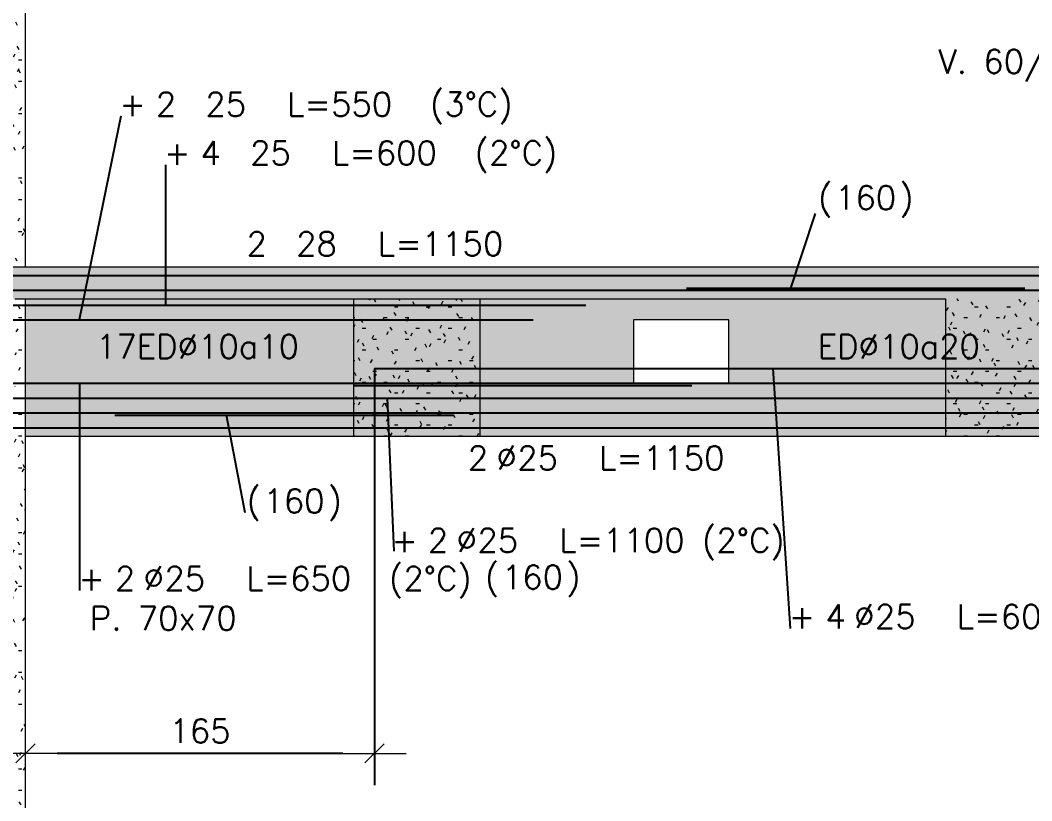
# Model space of a CAD drawing. Extents: x -3544 to 11711, y -11366 to 8565.
# Drawn here: x 1419.4 to 1897.6, y 2766.9 to 3135.9 of the extents above; entities that cross this region are included whole.
import ezdxf
from ezdxf.enums import TextEntityAlignment as Align

# ---------------------------------------------------------------- set-up
doc = ezdxf.new("R2010")
doc.units = 0
doc.header["$LTSCALE"] = 30
doc.header["$MEASUREMENT"] = 0
doc.linetypes.add('EJE2$0$RLE-PROYECCION', pattern=[0.71438, 0.47625, -0.23813])
doc.layers.get('0').update_dxf_attribs({"linetype": 'CONTINUOUS'})
doc.layers.add('EJE2$0$RLA-ACHURADO', color=30, linetype='EJE2$0$RLE-PROYECCION', lineweight=15, transparency=0.7)
for name, color, linetype, lineweight in [('EJE2$0$RLA-CONTORNO', 30, 'CONTINUOUS', 15), ('EJE2$0$RLA-COTAS', 7, 'CONTINUOUS', 9), ('EJE2$0$RLA-TEXTOS-1', 9, 'CONTINUOUS', 9)]:
    doc.layers.add(name, color=color, linetype=linetype, lineweight=lineweight)
doc.layers.add('EJE2$0$RLA-FE', color=7, linetype='CONTINUOUS')
doc.layers.add('EJE2$0$RLA-TEXTOS-FE', color=9, linetype='CONTINUOUS')
doc.styles.add('EJE2$0$RomanS', font='romans.shx', dxfattribs={"height": 11.25})
doc.dimstyles.new('EJE2$0$ING-50', dxfattribs={"dimscale": 50, "dimtxt": 0.27, "dimasz": 0.3, "dimexe": 0, "dimexo": 0, "dimgap": 0.1, "dimtad": 1, "dimdec": 1, "dimzin": 12, "dimdsep": 46, "dimtxsty": 'EJE2$0$RomanS', "dimblk": 'EJE2$0$TICK1', "dimblk1": 'EJE2$0$TICK1', "dimblk2": 'EJE2$0$TICK1', "dimcen": 0.09, "dimclrd": 2, "dimclre": 1, "dimclrt": 3, "dimadec": 0, "dimazin": 0, "dimtfac": 1, "dimtdec": 0, "dimtix": 1, "dimtmove": 2, "dimatfit": 3, "dimldrblk": 'EJE2$0$TICK1', "dimfxl": 0, "dimfxlon": 1, "dimtolj": 1, "dimtzin": 0, "dimarcsym": 0})
pattern_1 = [(0, (-1898.762, -1266.802), (20.32, 5.08), [1.676, -13.564, 1.676, -13.564, -81.28]), (0, (-1898.762, -1266.802), (20.32, 5.08), [-30.48, 1.676, -28.804, 1.676, -13.564, -35.56]), (0, (-1898.762, -1266.802), (20.32, 5.08), [-76.2, 1.676, -8.484, 1.676, -23.724]), (120, (-1891.142, -1264.262), (-14.559409, 15.057636), [1.676, -13.564, 1.676, -13.564, -81.28]), (120, (-1891.142, -1264.262), (-14.559409, 15.057636), [-30.48, 1.676, -28.804, 1.676, -13.564, -35.56]), (120, (-1891.142, -1264.262), (-14.559409, 15.057636), [-76.2, 1.676, -8.484, 1.676, -23.724]), (240, (-1888.602, -1254.102), (-5.760591, -20.137636), [1.676, -13.564, 1.676, -13.564, -81.28]), (240, (-1888.602, -1254.102), (-5.760591, -20.137636), [-30.48, 1.676, -28.804, 1.676, -13.564, -35.56]), (240, (-1888.602, -1254.102), (-5.760591, -20.137636), [-76.2, 1.676, -8.484, 1.676, -23.724])]

# ---------------------------------------------------------------- blocks, each defined once
blk = doc.blocks.new('*U250')
at = {"layer": 'EJE2$0$RLA-FE'}
blk.add_line((0, 0), (1068.21, 0), dxfattribs=at)
at = {"layer": 'EJE2$0$RLA-FE', "color": 3, "style": 'EJE2$0$RomanS', "flags": 8}
for tag, p in [('F=', (577.25, 9.32)), ('NUM', (591.66, 9.32))]:
    blk.add_attdef(tag, text='', height=11.25, dxfattribs=at).set_placement(p, align=Align.RIGHT)
at = {"layer": 'EJE2$0$RLA-FE', "color": 3, "style": 'EJE2$0$RomanS'}
for tag, p, flags in [('PHI', (595.56, 9.54), 14), ('DIAM', (605.41, 9.32), 12), ('MINUS', (627.43, 9.32), 13), ('MARK', (640.82, 9.32), 13), ('TEXTO_FE1', (644.12, 9.32), 8), ('TEXTO_FE2', (711.65, 9.34), 8), ('TIPO', (573.8, -75.78), 13), ('NVECES', (559.93, -94.72), 13), ('NUMFE', (563.86, -114.48), 13), ('CAPA', (572.06, -133.6), 13), ('DESPLAZA', (278.34, -151.59), 13), ('ESPACIO', (284.39, -169.95), 13), ('CANT', (298.23, -188.75), 13)]:
    blk.add_attdef(tag, p, '', height=11.25, dxfattribs=dict(at, flags=flags))
blk = doc.blocks.new('*U249')
at = {"layer": 'EJE2$0$RLA-FE'}
for p, q in [((0, 0), (1068.21, 0)), ((1068.21, 0), (1118.21, 0)), ((1118.21, 0), (1150, 0)), ((1150, 0), (1150, 0))]:
    blk.add_line(p, q, dxfattribs=at)
at = {"layer": 'EJE2$0$RLA-FE', "color": 3, "style": 'EJE2$0$RomanS', "flags": 8}
for tag, p in [('F=', (417.12, 36.32)), ('NUM', (431.53, 36.32))]:
    blk.add_attdef(tag, text='', height=11.25, dxfattribs=at).set_placement(p, align=Align.RIGHT)
at = {"layer": 'EJE2$0$RLA-FE', "color": 3, "style": 'EJE2$0$RomanS'}
for tag, p, flags in [('PHI', (435.43, 36.54), 14), ('DIAM', (445.28, 36.32), 12), ('MINUS', (467.3, 36.32), 13), ('MARK', (480.7, 36.32), 13), ('TEXTO_FE1', (484, 36.32), 8), ('TEXTO_FE2', (551.52, 36.34), 8), ('TIPO', (573.8, -75.78), 13), ('NVECES', (559.93, -94.72), 13), ('NUMFE', (563.86, -114.48), 13), ('CAPA', (572.06, -133.6), 13), ('DESPLAZA', (278.34, -151.59), 13), ('ESPACIO', (284.39, -169.95), 13), ('CANT', (298.23, -188.75), 13)]:
    blk.add_attdef(tag, p, '', height=11.25, dxfattribs=dict(at, flags=flags))
blk = doc.blocks.new('*U245')
at = {"layer": 'EJE2$0$RLA-FE'}
for q in [(0, 0), (1118.21, 0)]:
    blk.add_line((0, 0), q, dxfattribs=at)
at = {"layer": 'EJE2$0$RLA-FE', "color": 3, "style": 'EJE2$0$RomanS', "flags": 8}
for tag, p in [('F=', (440.58, 36.32)), ('NUM', (454.99, 36.32))]:
    blk.add_attdef(tag, text='', height=11.25, dxfattribs=at).set_placement(p, align=Align.RIGHT)
at = {"layer": 'EJE2$0$RLA-FE', "color": 3, "style": 'EJE2$0$RomanS'}
for tag, p, flags in [('PHI', (458.88, 36.54), 14), ('DIAM', (468.74, 36.32), 12), ('MINUS', (490.76, 36.32), 13), ('MARK', (504.15, 36.32), 13), ('TEXTO_FE1', (507.45, 36.32), 8), ('TEXTO_FE2', (574.97, 36.34), 8), ('TIPO', (598.8, -75.78), 13), ('NVECES', (584.93, -94.72), 13), ('NUMFE', (588.86, -114.48), 13), ('CAPA', (597.06, -133.6), 13), ('DESPLAZA', (278.34, -151.59), 13), ('ESPACIO', (284.39, -169.95), 13), ('CANT', (298.23, -188.75), 13)]:
    blk.add_attdef(tag, p, '', height=11.25, dxfattribs=dict(at, flags=flags))
blk = doc.blocks.new('*U106')
at = {"layer": 'EJE2$0$RLA-FE', "color": 6}
blk.add_line((0, 1), (160, 1), dxfattribs=at)
at = {"layer": 'EJE2$0$RLA-FE', "color": 3, "style": 'EJE2$0$RomanS', "flags": 8}
for tag, p in [('(', (65.66, 38.14)), ('EMP', (84.68, 38.14)), (')', (103.99, 38.14))]:
    blk.add_attdef(tag, text='', height=11.25, dxfattribs=at).set_placement(p, align=Align.CENTER)
blk = doc.blocks.new('*U251')
at = {"layer": 'EJE2$0$RLA-FE'}
for p, q in [((0, 0), (518.21, 0)), ((518.21, 0), (568.21, 0)), ((568.21, 0), (600, 0)), ((600, 0), (600, 0))]:
    blk.add_line(p, q, dxfattribs=at)
at = {"layer": 'EJE2$0$RLA-FE', "color": 3, "style": 'EJE2$0$RomanS', "flags": 8}
for tag, p in [('F=', (413.01, 66.32)), ('NUM', (427.42, 66.32))]:
    blk.add_attdef(tag, text='', height=11.25, dxfattribs=at).set_placement(p, align=Align.RIGHT)
at = {"layer": 'EJE2$0$RLA-FE', "color": 3, "style": 'EJE2$0$RomanS'}
for tag, p, flags in [('PHI', (431.31, 66.54), 14), ('DIAM', (441.17, 66.32), 12), ('MINUS', (463.19, 66.32), 13), ('MARK', (476.58, 66.32), 13), ('TEXTO_FE1', (479.88, 66.32), 8), ('TEXTO_FE2', (547.4, 66.34), 8), ('TIPO', (298.8, -75.78), 13), ('NVECES', (284.93, -94.72), 13), ('NUMFE', (288.86, -114.48), 13), ('CAPA', (297.06, -133.6), 13), ('DESPLAZA', (278.34, -151.59), 13), ('ESPACIO', (284.39, -169.95), 13), ('CANT', (298.23, -188.75), 13)]:
    blk.add_attdef(tag, p, '', height=11.25, dxfattribs=dict(at, flags=flags))
blk = doc.blocks.new('*U252')
at = {"layer": 'EJE2$0$RLA-FE'}
for p, q in [((0, 0), (468.21, 0)), ((468.21, 0), (518.21, 0)), ((518.21, 0), (550, 0)), ((550, 0), (550, 0))]:
    blk.add_line(p, q, dxfattribs=at)
at = {"layer": 'EJE2$0$RLA-FE', "color": 3, "style": 'EJE2$0$RomanS', "flags": 8}
for tag, p in [('F=', (366.86, 96.32)), ('NUM', (381.27, 96.32))]:
    blk.add_attdef(tag, text='', height=11.25, dxfattribs=at).set_placement(p, align=Align.RIGHT)
at = {"layer": 'EJE2$0$RLA-FE', "color": 3, "style": 'EJE2$0$RomanS'}
for tag, p, flags in [('PHI', (385.16, 96.54), 14), ('DIAM', (395.02, 96.32), 12), ('MINUS', (417.04, 96.32), 13), ('MARK', (430.43, 96.32), 13), ('TEXTO_FE1', (433.73, 96.32), 8), ('TEXTO_FE2', (501.25, 96.34), 8), ('TIPO', (273.8, -75.78), 13), ('NVECES', (259.93, -94.72), 13), ('NUMFE', (263.86, -114.48), 13), ('CAPA', (272.06, -133.6), 13), ('DESPLAZA', (278.34, -151.59), 13), ('ESPACIO', (284.39, -169.95), 13), ('CANT', (298.23, -188.75), 13)]:
    blk.add_attdef(tag, p, '', height=11.25, dxfattribs=dict(at, flags=flags))
blk = doc.blocks.new('*U64')
at = {"layer": 'EJE2$0$RLA-FE'}
for p, q in [((0, 0), (918.21, 0)), ((918.21, 0), (968.21, 0)), ((968.21, 0), (1000, 0)), ((1000, 0), (1000, 0))]:
    blk.add_line(p, q, dxfattribs=at)
at = {"layer": 'EJE2$0$RLA-FE', "color": 3, "style": 'EJE2$0$RomanS', "flags": 8}
for tag, p in [('F=', (408.44, -47.89)), ('NUM', (422.85, -47.89))]:
    blk.add_attdef(tag, text='', height=11.25, dxfattribs=at).set_placement(p, align=Align.RIGHT)
at = {"layer": 'EJE2$0$RLA-FE', "color": 3, "style": 'EJE2$0$RomanS'}
for tag, p, flags in [('PHI', (426.74, -47.68), 12), ('DIAM', (436.6, -47.89), 12), ('MINUS', (458.62, -47.89), 13), ('MARK', (472.01, -47.89), 13), ('TEXTO_FE1', (475.31, -47.89), 8), ('TEXTO_FE2', (542.83, -47.88), 8), ('TIPO', (498.8, -57.92), 13), ('NVECES', (484.93, -76.86), 13), ('NUMFE', (488.86, -96.62), 13), ('CAPA', (497.06, -115.74), 13), ('DESPLAZA', (277.18, -134.17), 13), ('ESPACIO', (283.22, -152.53), 13), ('CANT', (297.06, -171.33), 13)]:
    blk.add_attdef(tag, p, '', height=11.25, dxfattribs=dict(at, flags=flags))
blk = doc.blocks.new('*U60')
at = {"layer": 'EJE2$0$RLA-FE'}
for q in [(0, 0), (1068.21, 0)]:
    blk.add_line((0, 0), q, dxfattribs=at)
at = {"layer": 'EJE2$0$RLA-FE', "color": 3, "style": 'EJE2$0$RomanS', "flags": 8}
for tag, p in [('F=', (483.44, -47.89)), ('NUM', (497.85, -47.89))]:
    blk.add_attdef(tag, text='', height=11.25, dxfattribs=at).set_placement(p, align=Align.RIGHT)
at = {"layer": 'EJE2$0$RLA-FE', "color": 3, "style": 'EJE2$0$RomanS'}
for tag, p, flags in [('PHI', (501.74, -47.68), 12), ('DIAM', (511.6, -47.89), 12), ('MINUS', (533.62, -47.89), 13), ('MARK', (547.01, -47.89), 13), ('TEXTO_FE1', (550.31, -47.89), 8), ('TEXTO_FE2', (617.83, -47.88), 8), ('TIPO', (573.8, -57.92), 13), ('NVECES', (559.93, -76.86), 13), ('NUMFE', (563.86, -96.62), 13), ('CAPA', (572.06, -115.74), 13), ('DESPLAZA', (277.18, -134.17), 13), ('ESPACIO', (283.22, -152.53), 13), ('CANT', (297.06, -171.33), 13)]:
    blk.add_attdef(tag, p, '', height=11.25, dxfattribs=dict(at, flags=flags))
blk = doc.blocks.new('*U256')
at = {"layer": 'EJE2$0$RLA-FE'}
blk.add_line((0, 0), (1068.21, 0), dxfattribs=at)
at = {"layer": 'EJE2$0$RLA-FE', "color": 3, "style": 'EJE2$0$RomanS', "flags": 8}
for tag, p in [('F=', (551.84, -19.89)), ('NUM', (566.24, -19.89))]:
    blk.add_attdef(tag, text='', height=11.25, dxfattribs=at).set_placement(p, align=Align.RIGHT)
at = {"layer": 'EJE2$0$RLA-FE', "color": 3, "style": 'EJE2$0$RomanS'}
for tag, p, flags in [('PHI', (570.14, -19.68), 12), ('DIAM', (580, -19.89), 12), ('MINUS', (602.01, -19.89), 13), ('MARK', (615.41, -19.89), 13), ('TEXTO_FE1', (618.71, -19.89), 8), ('TEXTO_FE2', (686.23, -19.88), 8), ('TIPO', (573.8, -57.92), 13), ('NVECES', (559.93, -76.86), 13), ('NUMFE', (563.86, -96.62), 13), ('CAPA', (572.06, -115.74), 13), ('DESPLAZA', (277.18, -134.17), 13), ('ESPACIO', (283.22, -152.53), 13), ('CANT', (297.06, -171.33), 13)]:
    blk.add_attdef(tag, p, '', height=11.25, dxfattribs=dict(at, flags=flags))
blk = doc.blocks.new('*U255')
at = {"layer": 'EJE2$0$RLA-FE'}
blk.add_line((0, 0), (1118.21, 0), dxfattribs=at)
at = {"layer": 'EJE2$0$RLA-FE', "color": 3, "style": 'EJE2$0$RomanS'}
for tag, p, flags in [('TIPO', (598.8, -57.92), 13), ('PHI', (538.8, -72.68), 12), ('DIAM', (548.65, -72.89), 12), ('MINUS', (570.67, -72.89), 13), ('MARK', (584.06, -72.89), 13), ('TEXTO_FE1', (587.36, -72.89), 8), ('TEXTO_FE2', (654.89, -72.88), 8), ('NVECES', (584.93, -76.86), 13), ('NUMFE', (588.86, -96.62), 13), ('CAPA', (597.06, -115.74), 13), ('DESPLAZA', (277.18, -134.17), 13), ('ESPACIO', (283.22, -152.53), 13), ('CANT', (297.06, -171.33), 13)]:
    blk.add_attdef(tag, p, '', height=11.25, dxfattribs=dict(at, flags=flags))
at = {"layer": 'EJE2$0$RLA-FE', "color": 3, "style": 'EJE2$0$RomanS', "flags": 8}
for tag, p in [('F=', (520.49, -72.89)), ('NUM', (534.9, -72.89))]:
    blk.add_attdef(tag, text='', height=11.25, dxfattribs=at).set_placement(p, align=Align.RIGHT)
blk = doc.blocks.new('*U257')
at = {"layer": 'EJE2$0$RLA-FE'}
for q in [(0, 0), (1118.21, 0)]:
    blk.add_line((0, 0), q, dxfattribs=at)
at = {"layer": 'EJE2$0$RLA-FE', "color": 3, "style": 'EJE2$0$RomanS'}
for tag, p, flags in [('TIPO', (598.8, -57.92), 13), ('NVECES', (584.93, -76.86), 13), ('NUMFE', (588.86, -96.62), 13), ('PHI', (489.9, -97.68), 12), ('DIAM', (499.75, -97.89), 12), ('MINUS', (521.77, -97.89), 13), ('MARK', (535.17, -97.89), 13), ('TEXTO_FE1', (538.47, -97.89), 8), ('TEXTO_FE2', (605.99, -97.88), 8), ('CAPA', (597.06, -115.74), 13), ('DESPLAZA', (277.18, -134.17), 13), ('ESPACIO', (283.22, -152.53), 13), ('CANT', (297.06, -171.33), 13)]:
    blk.add_attdef(tag, p, '', height=11.25, dxfattribs=dict(at, flags=flags))
at = {"layer": 'EJE2$0$RLA-FE', "color": 3, "style": 'EJE2$0$RomanS', "flags": 8}
for tag, p in [('F=', (471.59, -97.89)), ('NUM', (486, -97.89))]:
    blk.add_attdef(tag, text='', height=11.25, dxfattribs=at).set_placement(p, align=Align.RIGHT)
blk = doc.blocks.new('*U75')
at = {"layer": 'EJE2$0$RLA-FE', "color": 6}
blk.add_line((0, -1), (160, -1), dxfattribs=at)
at = {"layer": 'EJE2$0$RLA-FE', "color": 3, "style": 'EJE2$0$RomanS', "flags": 8}
for tag, p in [('(', (65.66, -97.26)), ('EMP', (84.68, -97.26)), (')', (103.99, -97.26))]:
    blk.add_attdef(tag, text='', height=11.25, dxfattribs=at).set_placement(p, align=Align.CENTER)
blk = doc.blocks.new('*U79')
at = {"layer": 'EJE2$0$RLA-FE'}
for q in [(0, 0), (518.21, 0)]:
    blk.add_line((0, 0), q, dxfattribs=at)
at = {"layer": 'EJE2$0$RLA-FE', "color": 3, "style": 'EJE2$0$RomanS'}
for tag, p, flags in [('TIPO', (298.8, -57.92), 13), ('NVECES', (284.93, -76.86), 13), ('NUMFE', (288.86, -96.62), 13), ('CAPA', (297.06, -115.74), 13), ('PHI', (226.74, -122.68), 12), ('DIAM', (236.6, -122.89), 12), ('MINUS', (258.62, -122.89), 13), ('MARK', (272.01, -122.89), 13), ('TEXTO_FE1', (275.31, -122.89), 8), ('TEXTO_FE2', (342.83, -122.88), 8), ('DESPLAZA', (277.18, -134.17), 13), ('ESPACIO', (283.22, -152.53), 13), ('CANT', (297.06, -171.33), 13)]:
    blk.add_attdef(tag, p, '', height=11.25, dxfattribs=dict(at, flags=flags))
at = {"layer": 'EJE2$0$RLA-FE', "color": 3, "style": 'EJE2$0$RomanS', "flags": 8}
for tag, p in [('F=', (208.44, -122.89)), ('NUM', (222.85, -122.89))]:
    blk.add_attdef(tag, text='', height=11.25, dxfattribs=at).set_placement(p, align=Align.RIGHT)
blk = doc.blocks.new('EJE2$0$TICK1')
for points in [[(-1, 0), (1, 0)], [(-0.3, -0.3), (0.3, 0.3)]]:
    blk.add_lwpolyline(points)
blk = doc.blocks.new('*D135')
at = {"layer": 'EJE2$0$RLA-COTAS', "color": 2, "lineweight": -2, "transparency": 16777216}
blk.add_line((-1209.52, 557), (-1344.52, 557), dxfattribs=at)
at = {"layer": 'EJE2$0$RLA-COTAS', "color": 2, "lineweight": -2, "transparency": 16777216, "xscale": 15, "yscale": 15, "zscale": 15, "rotation": 180}
blk.add_blockref('EJE2$0$TICK1', (-1359.52, 557), dxfattribs=at)
at = {"layer": 'EJE2$0$RLA-COTAS', "color": 2, "lineweight": -2, "transparency": 16777216, "xscale": 15, "yscale": 15, "zscale": 15}
blk.add_blockref('EJE2$0$TICK1', (-1194.52, 557), dxfattribs=at)
at = {"layer": 'EJE2$0$RLA-COTAS', "color": 3, "transparency": 16777216, "insert": (-1277.02, 567.62), "char_height": 11.25, "attachment_point": 5, "style": 'EJE2$0$RomanS'}
blk.add_mtext('\\A1;165', dxfattribs=at)
blk = doc.blocks.new('*U62')
at = {"layer": 'EJE2$0$RLA-FE', "color": 6}
blk.add_line((0, -1), (160, -1), dxfattribs=at)
at = {"layer": 'EJE2$0$RLA-FE', "color": 3, "style": 'EJE2$0$RomanS', "flags": 8}
for tag, p in [('(', (65.66, -47.26)), ('EMP', (84.68, -47.26)), (')', (103.99, -47.26))]:
    blk.add_attdef(tag, text='', height=11.25, dxfattribs=at).set_placement(p, align=Align.CENTER)
blk = doc.blocks.new('*U254')
at = {"layer": 'EJE2$0$RLA-FE'}
for p, q in [((0, 0), (568.21, 0)), ((568.21, 0), (618.21, 0)), ((618.21, 0), (650, 0)), ((650, 0), (650, 0))]:
    blk.add_line(p, q, dxfattribs=at)
at = {"layer": 'EJE2$0$RLA-FE', "color": 3, "style": 'EJE2$0$RomanS'}
for tag, p, flags in [('TIPO', (323.8, -57.92), 13), ('NVECES', (309.93, -76.86), 13), ('NUMFE', (313.86, -96.62), 13), ('PHI', (390.82, -97.68), 12), ('DIAM', (400.67, -97.89), 12), ('MINUS', (422.69, -97.89), 13), ('MARK', (436.08, -97.89), 13), ('TEXTO_FE1', (439.38, -97.89), 8), ('TEXTO_FE2', (506.91, -97.88), 8), ('CAPA', (322.06, -115.74), 13), ('DESPLAZA', (277.18, -134.17), 13), ('ESPACIO', (283.22, -152.53), 13), ('CANT', (297.06, -171.33), 13)]:
    blk.add_attdef(tag, p, '', height=11.25, dxfattribs=dict(at, flags=flags))
at = {"layer": 'EJE2$0$RLA-FE', "color": 3, "style": 'EJE2$0$RomanS', "flags": 8}
for tag, p in [('F=', (372.51, -97.89)), ('NUM', (386.92, -97.89))]:
    blk.add_attdef(tag, text='', height=11.25, dxfattribs=at).set_placement(p, align=Align.RIGHT)
blk = doc.blocks.new('EJE2')
at = {"layer": 'EJE2$0$RLA-ACHURADO'}
h = blk.add_hatch(dxfattribs=at)
h.set_pattern_fill('FP_1', color=256, style=0, pattern_type=2)
h.set_pattern_definition(pattern_1)
h.paths.add_polyline_path([(-1424.52, 787), (-1359.52, 787), (-1359.52, 1173), (-1364.52, 1173), (-1364.52, 1108), (-1424.52, 1108), (-1424.52, 1173), (-1429.52, 1173), (-1429.52, 787)], flags=0)
h = blk.add_hatch(dxfattribs=at)
h.set_pattern_fill('FP_1', color=256, style=0, pattern_type=2)
h.set_pattern_definition(pattern_1)
h.paths.add_polyline_path([(-30.16, 772), (2135.48, 772), (2135.48, 787), (-1734.52, 787), (-1734.52, 772), (-726.61, 772)], flags=0)
h.paths.add_polyline_path([(-2429.52, 772), (-2054.52, 772), (-2054.52, 787), (-2429.52, 787)], flags=0)
h = blk.add_hatch(dxfattribs=at)
h.set_pattern_fill('FP_1', color=256, style=0, pattern_type=2)
h.set_pattern_definition(pattern_1)
h.paths.add_polyline_path([(-1423.06, 391), (-1359.52, 391), (-1359.52, 772), (-1364.52, 772), (-1364.52, 707), (-1424.52, 707), (-1424.52, 772), (-1429.52, 772), (-1429.52, 391), (-1424.52, 391)], flags=0)
h = blk.add_hatch(dxfattribs=at)
h.set_pattern_fill('FP_1', color=256, style=0, pattern_type=2)
h.set_pattern_definition([(0, (-898.762, -1675.1674), (20.32, 5.08), [1.676, -13.564, 1.676, -13.564, -81.28]), (0, (-898.762, -1675.1674), (20.32, 5.08), [-30.48, 1.676, -28.804, 1.676, -13.564, -35.56]), (0, (-898.762, -1675.1674), (20.32, 5.08), [-76.2, 1.676, -8.484, 1.676, -23.724]), (120, (-891.142, -1672.6274), (-14.559409, 15.057636), [1.676, -13.564, 1.676, -13.564, -81.28]), (120, (-891.142, -1672.6274), (-14.559409, 15.057636), [-30.48, 1.676, -28.804, 1.676, -13.564, -35.56]), (120, (-891.142, -1672.6274), (-14.559409, 15.057636), [-76.2, 1.676, -8.484, 1.676, -23.724]), (240, (-888.602, -1662.4674), (-5.760591, -20.137636), [1.676, -13.564, 1.676, -13.564, -81.28]), (240, (-888.602, -1662.4674), (-5.760591, -20.137636), [-30.48, 1.676, -28.804, 1.676, -13.564, -35.56]), (240, (-888.602, -1662.4674), (-5.760591, -20.137636), [-76.2, 1.676, -8.484, 1.676, -23.724])])
h.paths.add_polyline_path([(-762.02, 762), (-717.02, 762), (-717.02, 732), (-762.02, 732)])
h.paths.add_polyline_path([(-429.52, 707), (-429.52, 772), (-1359.52, 772), (-1359.52, 707)])
h.paths.add_polyline_path([(-1027.02, 762), (-1027.02, 732), (-1072.02, 732), (-1072.02, 762)])
h = blk.add_hatch(dxfattribs=at)
h.set_pattern_fill('FP_1', color=256, style=0, pattern_type=2)
h.set_pattern_definition(pattern_1)
h.paths.add_polyline_path([(-1144.51, 707), (-1144.51, 772), (-1204.51, 772), (-1204.51, 707)], flags=0)
h = blk.add_hatch(dxfattribs=at)
h.set_pattern_fill('FP_1', color=256, style=0, pattern_type=2)
h.set_pattern_definition(pattern_1)
h.paths.add_polyline_path([(-864.52, 707), (-864.52, 772), (-924.52, 772), (-924.52, 707)], flags=0)
at = {"layer": 'EJE2$0$RLA-CONTORNO'}
for p, q in [((-1359.52, 787), (-1359.52, 1173)), ((2720.48, 787), (-1734.52, 787)), ((-1364.52, 772), (-1204.51, 772)), ((-1359.52, 391), (-1359.52, 772)), ((-1204.51, 772), (-1204.51, 707)), ((-1204.51, 772), (-1144.52, 772)), ((-1144.51, 772), (-924.52, 772)), ((-1144.51, 707), (-1144.51, 772)), ((-924.52, 772), (-924.52, 707)), ((-1359.52, 707), (-1204.51, 707)), ((-1204.51, 707), (-1144.51, 707)), ((-1144.51, 707), (-924.52, 707)), ((-924.52, 707), (-864.52, 707))]:
    blk.add_line(p, q, dxfattribs=at)
blk.add_lwpolyline([(-1072.02, 732), (-1027.02, 732), (-1027.02, 762), (-1072.02, 762)], close=True, dxfattribs=at)
at = {"layer": 'EJE2$0$RLA-FE', "color": 2}
for p, q in [((-1314.45, 858.32), (-1334.17, 762)), ((-1293.3, 835.32), (-1293.3, 769)), ((-986.14, 812.27), (-998.2, 776)), ((-997.86, 616.11), (-1006.05, 739)), ((-1333.79, 634.11), (-1333.79, 732)), ((-1185.28, 652.68), (-1188.38, 725)), ((-1255.63, 670.74), (-1264.53, 717))]:
    blk.add_line(p, q, dxfattribs=at)
at = {"layer": 'EJE2$0$RLA-FE', "color": 1}
blk.add_line((-1194.52, 739), (-1194.52, 542), dxfattribs=at)
at = {"layer": 'EJE2$0$RLA-FE'}
ref = blk.add_blockref('*U252', (-1669.52, 762), dxfattribs=at)
ref.add_attrib('DIAM', '25', (-1274.5, 858.32), dxfattribs={"color": 3, "height": 11.25, "style": 'EJE2$0$RomanS'})
ref.add_attrib('NUM', '2', dxfattribs={"color": 3, "height": 11.25, "style": 'EJE2$0$RomanS'}).set_placement((-1288.25, 858.32), align=Align.RIGHT)
ref.add_attrib('TEXTO_FE1', 'L=550', (-1235.79, 858.32), dxfattribs={"color": 3, "height": 11.25, "style": 'EJE2$0$RomanS'})
ref.add_attrib('TEXTO_FE2', '(3°C)', (-1168.27, 858.34), dxfattribs={"color": 3, "height": 11.25, "style": 'EJE2$0$RomanS'})
ref.add_attrib('F=', '+', dxfattribs={"color": 3, "height": 11.25, "style": 'EJE2$0$RomanS'}).set_placement((-1302.66, 858.32), align=Align.RIGHT)
ref = blk.add_blockref('*U251', (-1694.52, 769), dxfattribs=at)
ref.add_attrib('DIAM', '25', (-1253.35, 835.32), dxfattribs={"color": 3, "height": 11.25, "style": 'EJE2$0$RomanS'})
ref.add_attrib('NUM', '4', dxfattribs={"color": 3, "height": 11.25, "style": 'EJE2$0$RomanS'}).set_placement((-1267.1, 835.32), align=Align.RIGHT)
ref.add_attrib('TEXTO_FE1', 'L=600', (-1214.64, 835.32), dxfattribs={"color": 3, "height": 11.25, "style": 'EJE2$0$RomanS'})
ref.add_attrib('TEXTO_FE2', '(2°C)', (-1147.12, 835.34), dxfattribs={"color": 3, "height": 11.25, "style": 'EJE2$0$RomanS'})
ref.add_attrib('F=', '+', dxfattribs={"color": 3, "height": 11.25, "style": 'EJE2$0$RomanS'}).set_placement((-1281.51, 835.32), align=Align.RIGHT)
ref = blk.add_blockref('*U106', (-1047.02, 776), dxfattribs=at)
ref.add_attrib('EMP', '160', dxfattribs={"color": 3, "height": 11.25, "style": 'EJE2$0$RomanS'}).set_placement((-962.34, 814.14), align=Align.CENTER)
ref.add_attrib('(', '(', dxfattribs={"color": 3, "height": 11.25, "style": 'EJE2$0$RomanS'}).set_placement((-981.36, 814.14), align=Align.CENTER)
ref.add_attrib(')', ')', dxfattribs={"color": 3, "height": 11.25, "style": 'EJE2$0$RomanS'}).set_placement((-943.02, 814.14), align=Align.CENTER)
for name, p in [('*U249', (-2037.02, 776)), ('*U245', (-1047.02, 776)), ('*U257', (-1204.52, 732)), ('*U64', (-2157.02, 718)), ('*U60', (-1317.02, 718))]:
    blk.add_blockref(name, p, dxfattribs=at)
ref = blk.add_blockref('*U250', (-1837.02, 783), dxfattribs=at)
ref.add_attrib('DIAM', '28', (-1231.61, 792.32), dxfattribs={"color": 3, "height": 11.25, "style": 'EJE2$0$RomanS'})
ref.add_attrib('NUM', '2', dxfattribs={"color": 3, "height": 11.25, "style": 'EJE2$0$RomanS'}).set_placement((-1245.36, 792.32), align=Align.RIGHT)
ref.add_attrib('TEXTO_FE1', 'L=1150', (-1192.9, 792.32), dxfattribs={"color": 3, "height": 11.25, "style": 'EJE2$0$RomanS'})
ref = blk.add_blockref('*U79', (-1194.52, 739), dxfattribs=at)
ref.add_attrib('DIAM', '25', (-957.92, 616.11), dxfattribs={"color": 3, "height": 11.25, "style": 'EJE2$0$RomanS'})
ref.add_attrib('NUM', '4', dxfattribs={"color": 3, "height": 11.25, "style": 'EJE2$0$RomanS'}).set_placement((-971.67, 616.11), align=Align.RIGHT)
ref.add_attrib('TEXTO_FE1', 'L=600', (-919.21, 616.11), dxfattribs={"color": 3, "height": 11.25, "style": 'EJE2$0$RomanS'})
ref.add_attrib('PHI', '%%C', (-967.77, 616.32), dxfattribs={"color": 3, "height": 11.25, "style": 'EJE2$0$RomanS'})
ref.add_attrib('F=', '+', dxfattribs={"color": 3, "height": 11.25, "style": 'EJE2$0$RomanS'}).set_placement((-986.08, 616.11), align=Align.RIGHT)
ref = blk.add_blockref('*U254', (-1694.52, 732), dxfattribs=at)
ref.add_attrib('DIAM', '25', (-1293.85, 634.11), dxfattribs={"color": 3, "height": 11.25, "style": 'EJE2$0$RomanS'})
ref.add_attrib('NUM', '2', dxfattribs={"color": 3, "height": 11.25, "style": 'EJE2$0$RomanS'}).set_placement((-1307.6, 634.11), align=Align.RIGHT)
ref.add_attrib('TEXTO_FE1', 'L=650', (-1255.13, 634.11), dxfattribs={"color": 3, "height": 11.25, "style": 'EJE2$0$RomanS'})
ref.add_attrib('TEXTO_FE2', '(2°C)', (-1187.61, 634.12), dxfattribs={"color": 3, "height": 11.25, "style": 'EJE2$0$RomanS'})
ref.add_attrib('PHI', '%%C', (-1303.7, 634.32), dxfattribs={"color": 3, "height": 11.25, "style": 'EJE2$0$RomanS'})
ref.add_attrib('F=', '+', dxfattribs={"color": 3, "height": 11.25, "style": 'EJE2$0$RomanS'}).set_placement((-1322.01, 634.11), align=Align.RIGHT)
ref = blk.add_blockref('*U75', (-1204.52, 732), dxfattribs=at)
ref.add_attrib('EMP', '160', dxfattribs={"color": 3, "height": 11.25, "style": 'EJE2$0$RomanS'}).set_placement((-1119.84, 634.74), align=Align.CENTER)
ref.add_attrib('(', '(', dxfattribs={"color": 3, "height": 11.25, "style": 'EJE2$0$RomanS'}).set_placement((-1138.86, 634.74), align=Align.CENTER)
ref.add_attrib(')', ')', dxfattribs={"color": 3, "height": 11.25, "style": 'EJE2$0$RomanS'}).set_placement((-1100.52, 634.74), align=Align.CENTER)
ref = blk.add_blockref('*U255', (-1694.52, 725), dxfattribs=at)
ref.add_attrib('DIAM', '25', (-1145.87, 652.11), dxfattribs={"color": 3, "height": 11.25, "style": 'EJE2$0$RomanS'})
ref.add_attrib('NUM', '2', dxfattribs={"color": 3, "height": 11.25, "style": 'EJE2$0$RomanS'}).set_placement((-1159.62, 652.11), align=Align.RIGHT)
ref.add_attrib('TEXTO_FE1', 'L=1100', (-1107.16, 652.11), dxfattribs={"color": 3, "height": 11.25, "style": 'EJE2$0$RomanS'})
ref.add_attrib('TEXTO_FE2', '(2°C)', (-1039.63, 652.12), dxfattribs={"color": 3, "height": 11.25, "style": 'EJE2$0$RomanS'})
ref.add_attrib('PHI', '%%C', (-1155.72, 652.32), dxfattribs={"color": 3, "height": 11.25, "style": 'EJE2$0$RomanS'})
ref.add_attrib('F=', '+', dxfattribs={"color": 3, "height": 11.25, "style": 'EJE2$0$RomanS'}).set_placement((-1174.03, 652.11), align=Align.RIGHT)
ref = blk.add_blockref('*U62', (-1317.27, 718), dxfattribs=at)
ref.add_attrib('EMP', '160', dxfattribs={"color": 3, "height": 11.25, "style": 'EJE2$0$RomanS'}).set_placement((-1232.59, 670.74), align=Align.CENTER)
ref.add_attrib('(', '(', dxfattribs={"color": 3, "height": 11.25, "style": 'EJE2$0$RomanS'}).set_placement((-1251.61, 670.74), align=Align.CENTER)
ref.add_attrib(')', ')', dxfattribs={"color": 3, "height": 11.25, "style": 'EJE2$0$RomanS'}).set_placement((-1213.28, 670.74), align=Align.CENTER)
ref = blk.add_blockref('*U256', (-1707.02, 711), dxfattribs=at)
ref.add_attrib('DIAM', '25', (-1127.02, 691.11), dxfattribs={"color": 3, "height": 11.25, "style": 'EJE2$0$RomanS'})
ref.add_attrib('NUM', '2', dxfattribs={"color": 3, "height": 11.25, "style": 'EJE2$0$RomanS'}).set_placement((-1140.78, 691.11), align=Align.RIGHT)
ref.add_attrib('TEXTO_FE1', 'L=1150', (-1088.31, 691.11), dxfattribs={"color": 3, "height": 11.25, "style": 'EJE2$0$RomanS'})
ref.add_attrib('PHI', '%%C', (-1136.88, 691.32), dxfattribs={"color": 3, "height": 11.25, "style": 'EJE2$0$RomanS'})
at = {"layer": 'EJE2$0$RLA-TEXTOS-1', "char_height": 11.25, "attachment_point": 5, "style": 'EJE2$0$RomanS'}
for s, insert, width, line_spacing_factor in [('V. 60/80', (-892.7, 882.27), 77.8962, 0.941778), ('P. 70x70', (-1294.39, 620.91), 129.8188, 0.983083)]:
    blk.add_mtext(s, dxfattribs=dict(at, insert=insert, width=width, line_spacing_factor=line_spacing_factor))
at = {"layer": 'EJE2$0$RLA-TEXTOS-FE', "color": 9, "style": 'EJE2$0$RomanS'}
for s, p in [('17ED%%C10a10', (-1278.18, 743.8)), ('ED%%C10a20', (-946.59, 743.8))]:
    blk.add_text(s, height=11.25, dxfattribs=at).set_placement(p, align=Align.CENTER)
at = {"layer": 'EJE2$0$RLA-COTAS'}
dim = blk.add_aligned_dim(p1=(-1194.52, 739), p2=(-1359.52, 739), distance=182, dimstyle='EJE2$0$ING-50', dxfattribs=at)
dim.commit()
dim.dimension.update_dxf_attribs({"geometry": '*D135', "text_midpoint": (-1277.02, 567.62)})

msp = doc.modelspace()

# ---------------------------------------------------------------- block references
msp.add_blockref('EJE2', (2781.39, 2232.23))

doc.saveas('drawing.dxf')
